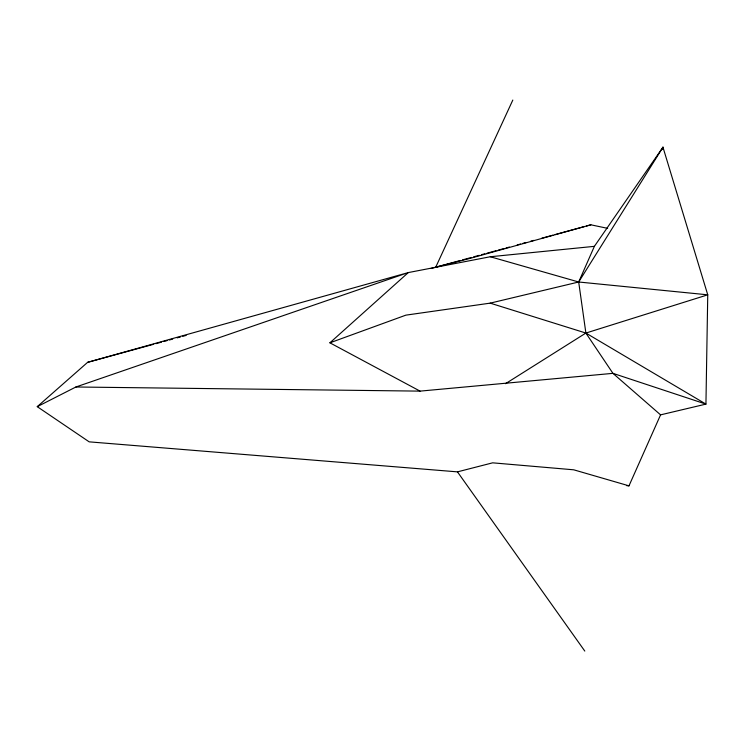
<?xml version="1.0" encoding="UTF-8"?>
<svg xmlns="http://www.w3.org/2000/svg" width="745" height="745" viewBox="0 0 745 745"><rect width="100%" height="100%" fill="white"/><g stroke="black" fill="none" stroke-linecap="round" stroke-linejoin="round"><path stroke-width="1.12" d="M662.92 149.522L662.966 147.212L594.38 246.344L578.688 282.001L585.887 333.052L612.939 373.347L660.573 414.863L705.934 404.116L707.75 294.824L662.966 147.212L578.688 282.001L490.191 303.14L405.885 315.144L329.905 342.821L420.059 391.125L612.939 373.347L705.934 404.116L585.887 333.052L490.191 303.14M662.184 149.4L662.966 147.212M626.666 485.656L628.985 485.842L660.573 414.863M512.821 100.063L435.723 267.204L469.229 258.608L590.86 224.804L607.65 228.352M329.905 342.821L408.297 272.577L490.294 256.746L594.38 246.344M37.25 406.668L87.621 362.331L408.297 272.577L75.906 386.99L37.25 406.668L89.186 441.85L457.458 471.864L492.65 462.831L573.715 469.806L628.985 485.842M505.52 383.694L585.887 333.052L707.75 294.824L578.688 282.001L490.294 256.746M87.621 362.331L153.656 344.283M155.901 343.678L161.497 342.141M163.732 341.536L167.094 340.614M169.329 340.009L172.691 339.087M177.161 337.867L180.523 336.945M182.758 336.33L186.12 335.418M431.253 268.423L460.28 260.489M462.515 259.884L471.445 257.444M473.671 256.829L479.249 255.312M481.484 254.697L484.837 253.784M487.062 253.17L495.993 250.73M498.228 250.124L503.806 248.597M506.041 247.992L509.384 247.07M517.198 244.937L520.55 244.025M522.785 243.41L526.128 242.497M530.598 241.278L533.942 240.365M541.755 238.223L552.92 235.178M555.146 234.563L584.164 226.638M586.399 226.024L590.86 224.804M75.906 386.99L420.059 391.125M457.458 471.864L584.797 651.074"/></g></svg>
